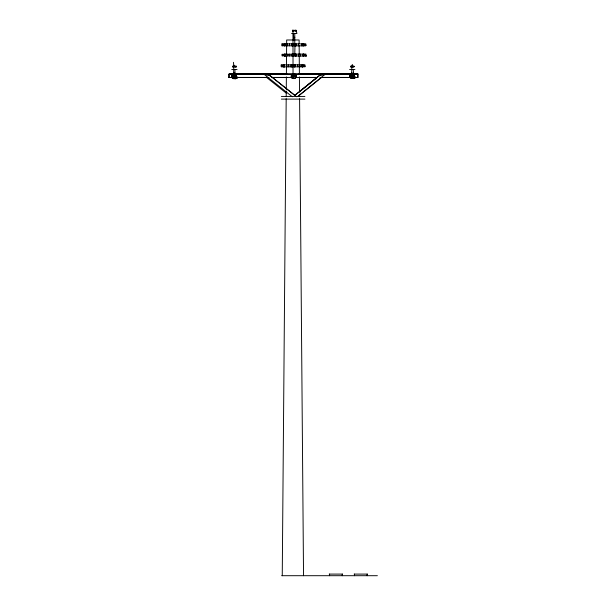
<?xml version="1.0" encoding="UTF-8"?>
<svg xmlns="http://www.w3.org/2000/svg" width="606" height="606" viewBox="0 0 606 606"><rect width="100%" height="100%" fill="white"/><g stroke="black" fill="none" stroke-linecap="round" stroke-linejoin="round"><path stroke-width="0.91" d="M282.252 575.7L286.191 98.664M286.206 96.771L286.259 91.089M286.274 89.196L286.373 76.894M286.396 74.053L286.547 56.07M286.562 54.176L286.63 45.655M286.646 43.761L286.676 39.981L299.106 39.981L299.137 43.761M351.594 75.614L351.889 65.092M281.805 44.109L282.169 45.867M282.123 54.328L305.916 54.055L306.265 55.85M281.911 45.761L305.636 45.867L305.962 45.352M305.288 66.357L304.932 64.85L281.214 64.88M306.28 55.578L306.242 55.775M282.722 44.973L283.396 44.518M282.79 44.867L283.54 45.041L283.116 44.45M283.252 54.805L283.04 55.199M283.426 54.707C282.146 55.737 284.858 55.479 283.434 54.669M282.775 65.69L282.161 65.569L282.161 66.175M282.101 65.728L282.252 66.243M282.904 65.759L282.797 65.728M293.872 54.964L293.978 55.373M293.66 65.978L293.463 65.562M293.039 76.091C293.69 78.136 294.63 74.644 293.039 76.091L292.978 30.3L292.918 30.838M304.583 44.443C303.47 44.624 305.144 45.806 304.31 45.064M304.697 44.458L304.992 44.973L304.462 45.223M304.598 55.388L304.788 54.676M304.538 55.085L305.272 54.873L304.659 55.335M303.492 65.872L303.917 65.448L304.326 65.986M305.31 55.199L304.886 55.396M281.139 65.039L281.169 66.728M293.592 44.639L293.592 45.064M293.978 54.904L294.19 55.404M305.894 45.609L305.947 44.185M234.84 76.47L234.378 76.735M293.796 54.835L294.387 54.661M293.046 65.615L292.993 66.031M305.765 56.093L306.181 56.002M305.091 66.774L281.495 66.88M294.963 95.203L320.65 74.47L324.93 74.462L297.781 96.369M294.978 95.225L318.991 75.841L324.914 74.47M299.569 91.748L316.294 78.219M298.743 95.831L321.498 77.492M294.258 45.147L293.88 45.321M294.524 54.828L293.751 54.949L294.387 55.487M293.849 44.443L293.41 44.852L293.849 45.261M294.175 45.215L293.66 45.147M283.237 54.722L283.714 54.745M282.434 65.486L282.805 65.584M293.183 65.448L292.993 66.16M281.934 43.844L305.772 43.927M306.083 56.07L282.123 55.775M352.321 75.447L352.866 75.523M293.758 44.397L294.372 44.738M282.138 66.001L282.57 66.281L282.797 65.781M293.592 65.554L292.88 65.524L292.978 66.259M303.886 66.236L304.25 65.728M266.89 74.462L268.602 74.447L295.137 95.619M293.44 75.485A0.803 0.803 0 0 1 294.546 76.326A0.803 0.803 0 0 1 293.266 76.864A0.803 0.803 0 0 1 293.44 75.485L293.933 75.432M351.866 75.068L352.344 75.068M292.403 30.3L293.827 30.3L293.751 30.838M294.796 30.3L294.796 30.838L294.713 30.3L296.145 30.3L296.917 33.512L291.562 33.512M296.145 30.838L292.403 30.838L292.456 30.3L292.478 30.838M294.236 37.261L294.751 37.261M294.236 37.799L294.774 37.799M293.463 43.73L295.016 43.73L294.774 54.237M293.668 45.336L294.448 45.336L294.448 43.73M293.683 54.495L294.455 54.495M293.63 55.722L294.933 55.722L294.933 54.419L293.63 54.419L293.683 56.1M232.575 66.811L236.31 66.811L236.31 66.274L234.886 66.274L234.886 66.811M231.727 69.485L237.082 69.485M349.586 69.485L354.942 69.485M351.275 73.803L229.265 73.803L229.265 74.333L233.045 74.333M287.297 74.212L228.613 74.212L228.629 77.424M298.637 74.212L351.556 74.212M353.351 74.212L357.222 74.212M234.931 74.333L292.562 74.333M294.455 74.333L350.313 74.333M353.98 74.333L357.873 74.333M268.602 74.447L264.345 74.5M320.65 74.47L324.952 74.47M228.613 77.424L232.409 77.424M235.226 77.424L268.314 77.424M272.079 77.424L287.214 77.424M299.485 77.424L316.506 77.424M320.271 77.424L351.472 77.424M353.351 77.424L357.146 77.424M232.227 77.553L229.371 77.553L229.394 73.803M235.045 77.553L269.079 77.553M271.889 77.553L292.675 77.553M295.508 77.553L317.241 77.553M320.074 77.553L351.275 77.553M353.146 77.553L357.888 77.553L357.888 73.803L353.033 73.803L353.04 73.235L351.488 73.235L351.488 73.773M281.343 96.43L304.916 96.43M281.343 99.104L304.916 99.104M329.225 574.094L342.617 574.094M354.116 574.094L367.486 574.094M281.714 575.7L377.386 575.7M293.88 44.382L294.258 44.549M283.449 55.449L283.078 55.032M293.213 65.387L293.705 65.743M351.525 75.235A0.803 0.803 0 0 1 352.654 75.371L352.73 75.455A0.803 0.803 0 0 1 352.169 76.651A0.803 0.803 0 0 1 351.192 75.765M283.26 55.343L283.752 54.851M296.592 96.763L270.276 75.788L264.307 74.455L292.297 96.763M266.254 77.189L286.161 93.082M282.191 55.949L282.123 54.267M352.525 64.577L352.828 66.94M353.2 69.864L353.677 73.584M233.424 62.327L233.946 66.493M293.395 33.951L293.524 40.45M233.522 75.826L233.863 65.243L233.999 66.274L232.575 66.274L232.628 66.811L232.651 66.274M299.152 45.655L299.228 54.176M299.243 56.07L299.387 74.053M299.409 76.894L299.538 92.036M299.561 94.877L299.576 96.771M299.591 98.664L303.538 575.7M367.16 574.094L367.16 575.7M357.76 73.803L357.873 77.553M354.465 574.094L354.465 575.7M353.942 66.274L353.896 66.811M353.654 66.274L353.654 66.811M353.275 66.274L353.275 66.811M352.828 66.274L352.828 66.811M352.836 73.235L352.836 73.773M352.745 66.811L352.745 66.274L354.169 66.274L354.093 66.811L350.435 66.811L350.488 66.274L351.859 66.274L351.859 66.811M352.472 73.235L352.472 73.773M351.7 73.235L351.7 73.773M351.404 66.274L351.404 66.811M351.01 66.274L351.01 66.811M350.707 66.274L350.707 66.811M342.261 574.094L342.261 575.7M329.573 574.094L329.573 575.7M303.757 54.055L303.757 56.093M303.583 54.055L303.477 56.093M303.439 43.829L303.439 45.867M303.159 43.829L303.159 45.867M302.849 43.829L302.849 45.867M302.909 54.055L302.909 56.093M302.765 64.834L302.765 66.88M302.591 64.834L302.591 66.88M302.492 64.834L302.492 66.88M302.182 64.834L302.182 66.88M301.69 43.829L301.69 45.867M301.015 64.834L301.015 66.88M300.576 54.055L300.576 56.093M298.705 54.055L298.705 56.093M298.387 43.829L298.387 45.867M297.72 64.834L297.72 66.88M296.531 54.055L296.531 56.093M296.213 43.829L296.213 45.867M296.069 30.3L296.092 30.838M295.66 54.055L295.637 56.093L295.561 54.055M295.622 30.3L295.561 30.838M295.546 64.834L295.546 66.88M295.319 45.867L295.258 43.829L295.251 45.867M295.167 30.3L295.243 30.838M295.22 54.055L295.22 56.093M294.902 43.829L294.902 45.867M294.774 33.512L294.774 43.73M294.683 64.834L294.637 66.88M294.592 64.834L294.569 66.88M294.236 64.834L294.236 66.88M293.175 54.055L293.175 56.093M292.857 43.829L292.857 45.867M292.834 54.055L292.827 56.093M292.675 30.3L292.63 30.838M292.721 54.055L292.721 56.093M292.524 43.829L292.524 45.867M292.403 43.829L292.425 45.867M292.19 64.834L292.19 66.88M291.865 54.055L291.865 56.093M291.547 43.829L291.547 45.867M290.88 64.834L290.88 66.88M289.691 54.055L289.691 56.093M289.373 43.829L289.373 45.867M288.706 64.834L288.706 66.88M287.827 54.055L287.827 56.093M287.509 43.829L287.509 45.867M286.835 64.834L286.835 66.88M286.077 43.829L286.077 45.867M285.494 54.055L285.494 56.093M284.911 43.829L284.911 45.867M284.903 54.055L284.903 56.093M284.79 54.055L284.843 56.093M284.775 54.055L284.729 56.093M284.555 45.867L284.578 43.829L284.472 45.867M284.502 64.834L284.502 66.88M284.244 64.834L284.244 66.88M283.744 64.834L283.744 66.88M236.257 66.274L236.234 66.811M235.795 66.274L235.795 66.811M235.416 66.274L235.416 66.811M235.34 66.274L235.34 66.811M234.969 66.274L234.969 66.811M234.939 69.485L234.976 73.773M234.613 73.235L234.613 73.773M234.196 73.235L234.196 73.773M233.916 66.274L233.999 66.811M233.84 73.235L233.84 73.773M233.545 66.274L233.545 66.811M233.151 66.274L233.151 66.811M232.848 66.274L232.802 66.811M351.594 73.584A2.326 2.326 0 0 1 354.381 75.811A2.326 2.326 0 0 1 351.707 78.166A2.326 2.326 0 0 1 349.851 75.121M350.116 74.576A2.326 2.326 0 0 1 351.018 73.781M352.654 75.371A0.803 0.803 0 0 1 352.51 76.5M351.669 75.235A0.803 0.803 0 0 1 352.798 75.371A0.803 0.803 0 0 1 352.654 76.5M351.351 75.379A0.803 0.803 0 0 1 352.662 75.432M233.196 75.962A0.803 0.803 0 0 1 234.424 75.629A0.803 0.803 0 0 1 234.431 76.901A0.803 0.803 0 0 1 233.196 76.576M234.355 75.523A0.803 0.803 0 0 1 234.795 76.568A0.803 0.803 0 0 1 233.749 77.015M234.802 76.75A0.803 0.803 0 0 1 233.855 77.015M234.461 75.523A0.803 0.803 0 0 1 234.795 75.773M351.859 77.757A2.409 2.409 0 0 0 355.608 77.03A2.318 2.31 0 0 1 352.351 77.879M352.692 73.667A2.409 2.409 0 0 1 355.161 74.25M353.775 73.644A2.318 2.31 0 0 1 355.366 74.424M355.669 77.159A2.409 2.409 0 0 1 352.116 77.863M352.957 73.621A2.409 2.409 0 0 1 355.283 74.25M237.567 77.212A2.409 2.409 0 0 1 234.136 78.379A2.409 2.409 0 0 0 237.476 77.5M233.878 74.379A2.409 2.409 0 0 1 236.81 74.379M237.582 77.038A2.326 2.326 0 0 1 234.636 78.492M234.727 74.061A2.326 2.326 0 0 1 236.658 74.356M234.764 73.962A2.409 2.409 0 0 1 236.598 74.205M350.829 75.864C351.715 77.818 352.237 74.243 350.829 75.864M232.696 76.061C233.355 78.106 234.287 74.621 232.696 76.061M282.57 44.261L282.57 45.367L283.669 45.367L283.669 44.261L282.57 44.261M282.881 54.479L282.881 55.585L283.987 55.585L283.987 54.479L282.881 54.479M281.896 65.266L281.896 66.372L283.002 66.372L283.002 65.266L281.896 65.266M304.015 44.261L304.015 45.367L305.121 45.367L305.121 44.261L304.015 44.261M304.333 54.479L304.333 55.585L305.439 55.585L305.439 54.479L304.333 54.479M303.348 65.266L303.348 66.372L304.454 66.372L304.454 65.266L303.348 65.266M294.614 44.2L293.312 44.2L293.312 45.503L294.614 45.503L294.614 44.2M293.94 65.206L292.645 65.206L292.645 66.508L293.94 66.508L293.94 65.206M235.181 73.235L233.628 73.235L233.628 73.773L235.181 73.773L235.181 73.235M295.91 30.838L295.91 30.3L295.872 30.838M293.372 30.838L293.372 30.3L293.304 30.838M291.85 66.88L291.85 64.834L291.797 66.88M283.896 66.88L283.919 64.834L283.858 66.88M236.082 66.811L236.082 66.274L236.037 66.811M350.594 77.697A2.409 2.409 0 0 0 354.533 76.311A2.409 2.409 0 0 0 351.366 73.591A2.409 2.409 0 0 0 350.594 77.697M350.677 77.788A2.409 2.409 0 0 0 354.525 76.167A2.409 2.409 0 0 0 351.2 73.644A2.409 2.409 0 0 0 350.677 77.788M350.556 77.682A2.318 2.31 0 0 0 354.275 76.204A2.318 2.31 0 0 0 351.139 73.72A2.318 2.31 0 0 0 350.556 77.682M292.243 78.144A2.409 2.409 0 0 0 296.092 76.53A2.409 2.409 0 0 0 292.766 74.008A2.409 2.409 0 0 0 292.243 78.144A2.409 2.409 0 0 0 296.016 76.53A2.409 2.409 0 0 0 292.69 74.008A2.409 2.409 0 0 0 292.168 78.144M292.35 78.159A2.326 2.326 0 0 0 295.963 76.371A2.326 2.326 0 0 0 292.607 74.144A2.326 2.326 0 0 0 292.35 78.159M293.092 76.864A0.803 0.803 0 0 0 294.372 76.326A0.803 0.803 0 0 0 293.266 75.485A0.803 0.803 0 0 0 293.092 76.864M232.59 78.189A2.409 2.409 0 0 0 236.438 76.568A2.409 2.409 0 0 0 233.113 74.046A2.409 2.409 0 0 0 232.59 78.189M232.681 78.204A2.326 2.326 0 0 0 236.295 76.417A2.326 2.326 0 0 0 232.939 74.182A2.326 2.326 0 0 0 232.681 78.204M232.484 78.189A2.409 2.409 0 0 0 236.332 76.568A2.409 2.409 0 0 0 233.007 74.046A2.409 2.409 0 0 0 232.484 78.189"/></g></svg>
